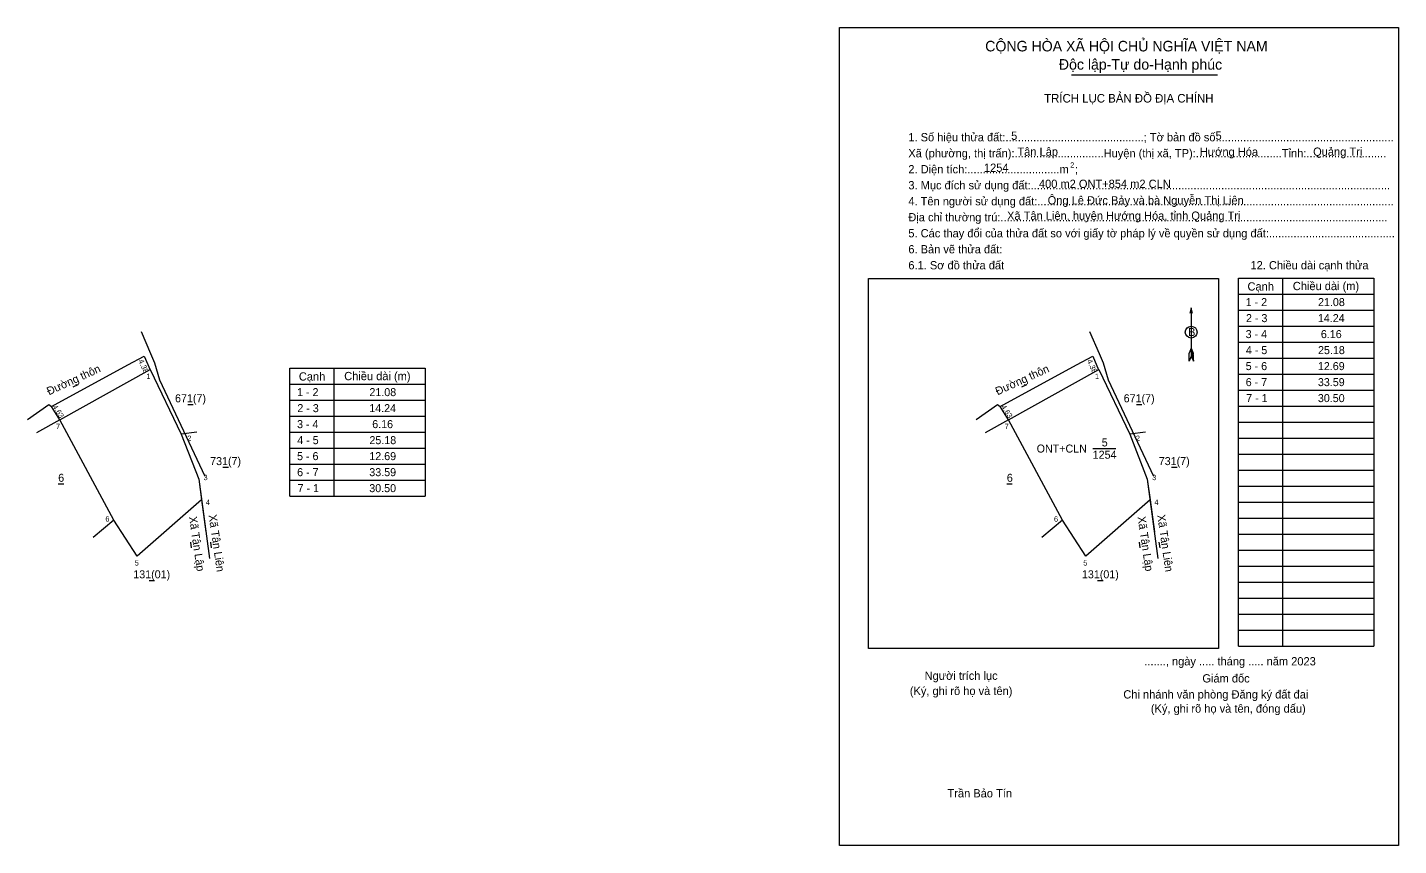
# Model space of a CAD drawing. Extents: x 547931 to 548950, y 1837946 to 1838187.
# Drawn here: x 547930.7 to 548334.7, y 1837946.2 to 1838187.2 of the extents above; entities that cross this region are included whole.
import ezdxf

# ---------------------------------------------------------------- set-up
doc = ezdxf.new("R2010")
doc.units = 0
for name, color, linetype in [('Level 1', 7, 'Continuous'), ('Level 10', 7, 'Continuous'), ('Level 13', 7, 'Continuous'), ('Level 2', 7, 'Continuous'), ('Level 23', 7, 'Continuous'), ('Level 27', 7, 'Continuous'), ('Level 36', 7, 'Continuous'), ('Level 46', 7, 'Continuous'), ('Level 5', 7, 'Continuous'), ('Level 52', 7, 'Continuous'), ('Level 6', 7, 'Continuous'), ('Level 9', 7, 'Continuous')]:
    doc.layers.add(name, color=color, linetype=linetype)

msp = doc.modelspace()

# ---------------------------------------------------------------- linework, layer by layer
at = {"layer": 'Level 1'}
for p, q in [((548169.92, 1838187.23), (548169.92, 1838187.23)), ((548178.45, 1838113.28), (548178.45, 1838113.28)), ((548178.45, 1838113.28), (548281.6, 1838113.28)), ((548178.45, 1838004.28), (548178.45, 1838113.28)), ((548281.6, 1838113.28), (548281.6, 1838004.28)), ((548300.53, 1838113.4), (548300.53, 1838004.95)), ((548287.56, 1838108.69), (548327.4, 1838108.69)), ((548273.59, 1838104.59), (548273.59, 1838090.33)), ((548287.56, 1838103.97), (548327.4, 1838103.97)), ((548287.56, 1838099.26), (548327.4, 1838099.26)), ((548273.59, 1838092.69), (548272.99, 1838091.23)), ((548273.59, 1838092.69), (548274.2, 1838091.23)), ((548273.59, 1838092.48), (548274.2, 1838091.02)), ((548273.59, 1838092.28), (548274.2, 1838090.82)), ((548273.59, 1838092.07), (548274.2, 1838090.6)), ((548273.59, 1838091.86), (548274.2, 1838090.39)), ((548273.59, 1838091.66), (548274.2, 1838090.18)), ((548273.59, 1838091.45), (548274.2, 1838089.97)), ((548287.56, 1838094.54), (548327.4, 1838094.54)), ((548272.96, 1838088.88), (548272.99, 1838091.23)), ((548273.59, 1838090.33), (548272.96, 1838088.88)), ((548273.59, 1838091.25), (548274.21, 1838089.76)), ((548273.59, 1838091.04), (548274.21, 1838089.54)), ((548273.59, 1838090.84), (548274.21, 1838089.33)), ((548273.59, 1838090.64), (548274.22, 1838089.13)), ((548273.59, 1838090.33), (548274.22, 1838088.88)), ((548274.22, 1838088.88), (548274.2, 1838091.23)), ((548287.56, 1838089.83), (548327.4, 1838089.83)), ((548287.56, 1838085.11), (548327.4, 1838085.11)), ((548287.56, 1838080.4), (548327.4, 1838080.4)), ((548287.56, 1838075.68), (548327.4, 1838075.68)), ((548287.56, 1838070.97), (548327.4, 1838070.97)), ((548287.56, 1838066.25), (548327.4, 1838066.25)), ((548287.56, 1838061.53), (548327.4, 1838061.53)), ((548287.56, 1838056.82), (548327.4, 1838056.82)), ((548287.56, 1838052.1), (548327.4, 1838052.1)), ((548287.56, 1838047.39), (548327.4, 1838047.39)), ((548287.56, 1838042.67), (548327.4, 1838042.67)), ((548287.56, 1838037.96), (548327.4, 1838037.96)), ((548287.56, 1838033.24), (548327.4, 1838033.24)), ((548287.56, 1838028.53), (548327.4, 1838028.53)), ((548287.56, 1838023.81), (548327.4, 1838023.81)), ((548287.56, 1838019.1), (548327.4, 1838019.1)), ((548287.56, 1838014.38), (548327.4, 1838014.38)), ((548287.56, 1838009.67), (548327.4, 1838009.67)), ((548281.6, 1838004.28), (548178.45, 1838004.28)), ((548280.46, 1838004.28), (548280.46, 1838004.28)), ((548287.56, 1838004.95), (548327.4, 1838004.95)), ((548334.7, 1837946.18), (548334.7, 1837946.18))]:
    msp.add_line(p, q, dxfattribs=at)
for points in [[(548287.56, 1838004.95), (548287.56, 1838113.4), (548327.4, 1838113.4), (548327.4, 1838004.95)], [(548274, 1838103.08), (548273.59, 1838104.59), (548273.18, 1838103.08)]]:
    msp.add_lwpolyline(points, dxfattribs=at)
msp.add_circle((548273.59, 1838097.46), 1.74, dxfattribs=at)
at = {"layer": 'Level 10'}
for p, q in [((548219.72, 1838071.61), (548217.27, 1838075.54)), ((548255.48, 1838067.47), (548260.12, 1838068.09)), ((548261.48, 1838048.05), (548262.74, 1838038.59))]:
    msp.add_line(p, q, dxfattribs=at)
msp.add_lwpolyline([(548235.63, 1838042.03), (548219.72, 1838071.61), (548246.38, 1838086.43), (548255.5, 1838067.43), (548260.66, 1838054.15), (548261.48, 1838048.05), (548242.57, 1838031.41)], close=True, dxfattribs=at)
at = {"layer": 'Level 13'}
msp.add_line((548238.29, 1838173.3), (548281.31, 1838173.3), dxfattribs=at)
at = {"layer": 'Level 2'}
msp.add_lwpolyline([(548169.92, 1838187.24), (548334.7, 1838187.24), (548334.7, 1837946.18), (548169.92, 1837946.18)], close=True, dxfattribs=at)
at = {"layer": 'Level 23'}
msp.add_lwpolyline([(548210.19, 1838071.69), (548216.51, 1838076.16), (548217.27, 1838075.54), (548239.76, 1838087.79), (548244.59, 1838090.42), (548246.31, 1838086.39)], dxfattribs=at)
at = {"layer": 'Level 27'}
for p, q in [((548219.72, 1838071.61), (548212.85, 1838067.8)), ((548235.63, 1838042.03), (548229.6, 1838036.99))]:
    msp.add_line(p, q, dxfattribs=at)
at = {"layer": 'Level 46'}
for points in [[(548243.66, 1838097.62), (548246.43, 1838091.21), (548247.61, 1838088.46), (548249.09, 1838083.4), (548262.47, 1838055)], [(548260.66, 1838054.15), (548263.79, 1838030.72)]]:
    msp.add_lwpolyline(points, dxfattribs=at)
at = {"layer": 'Level 5'}
for p, q in [((548020.99, 1838086.87), (548020.99, 1838049.15)), ((547944.16, 1838081.38), (547945.63, 1838082.05)), ((548008.02, 1838082.16), (548047.87, 1838082.16)), ((547940.18, 1838071.61), (547937.74, 1838075.54)), ((547977.92, 1838076.16), (547979.53, 1838076.16)), ((548008.02, 1838077.44), (548047.87, 1838077.44)), ((547940.18, 1838071.61), (547933.31, 1838067.8)), ((548008.02, 1838072.73), (548047.87, 1838072.73)), ((547975.95, 1838067.47), (547980.59, 1838068.09)), ((548008.02, 1838068.01), (548047.87, 1838068.01)), ((548008.02, 1838063.3), (548047.87, 1838063.3)), ((547988.26, 1838057.65), (547989.88, 1838057.65)), ((548008.02, 1838058.58), (548047.87, 1838058.58)), ((547939.72, 1838052.73), (547941.34, 1838052.73)), ((548008.02, 1838053.87), (548047.87, 1838053.87)), ((547981.94, 1838048.05), (547983.2, 1838038.59)), ((548008.02, 1838049.15), (548047.87, 1838049.15)), ((547956.1, 1838042.03), (547950.07, 1838036.99)), ((547978.7, 1838035.54), (547978.93, 1838033.94)), ((547984.56, 1838035.54), (547984.79, 1838033.94)), ((547966.49, 1838024.29), (547968.11, 1838024.29))]:
    msp.add_line(p, q, dxfattribs=at)
for points in [[(547964.13, 1838097.62), (547966.9, 1838091.21), (547968.08, 1838088.46), (547969.56, 1838083.4), (547982.94, 1838055)], [(547930.65, 1838071.69), (547936.98, 1838076.16), (547937.74, 1838075.54), (547960.23, 1838087.79), (547965.06, 1838090.42), (547966.78, 1838086.39)], [(548008.02, 1838049.15), (548008.02, 1838086.87), (548047.87, 1838086.87), (548047.87, 1838049.15)], [(547981.13, 1838054.15), (547984.26, 1838030.72)]]:
    msp.add_lwpolyline(points, dxfattribs=at)
msp.add_lwpolyline([(547956.1, 1838042.03), (547940.18, 1838071.61), (547966.84, 1838086.43), (547975.97, 1838067.43), (547981.13, 1838054.15), (547981.94, 1838048.05), (547963.04, 1838031.41)], close=True, dxfattribs=at)
at = {"layer": 'Level 9'}
for p, q in [((548223.69, 1838081.38), (548225.16, 1838082.05)), ((548257.45, 1838076.16), (548259.07, 1838076.16)), ((548244.56, 1838063.15), (548251.41, 1838063.15)), ((548267.79, 1838057.65), (548269.41, 1838057.65)), ((548219.25, 1838052.73), (548220.87, 1838052.73)), ((548258.24, 1838035.54), (548258.47, 1838033.94)), ((548264.09, 1838035.54), (548264.33, 1838033.94)), ((548246.02, 1838024.29), (548247.64, 1838024.29))]:
    msp.add_line(p, q, dxfattribs=at)

# ---------------------------------------------------------------- texts
at = {"layer": 'Level 1'}
for s, height, p in [('TRÍCH LỤC BẢN ĐỒ ĐỊA CHÍNH', 2.515, (548230.26, 1838165.11)), ('1. Số hiệu thửa đất:.............................................; Tờ bản đồ số:.........................................................', 2.43627, (548190.24, 1838153.68)), ('Xã (phường, thị trấn):.............................Huyện (thị xã, TP):............................Tỉnh:..........................', 2.43627, (548190.24, 1838148.96)), ('2. Diện tích:..............................m  ;', 2.4363, (548190.24, 1838144.24)), ('2', 1.57, (548237.94, 1838145.9)), ('3. Mục đích sử dụng đất:.....................................................................................................................', 2.43627, (548190.24, 1838139.53)), ('4. Tên người sử dụng đất:....................................................................................................................', 2.43627, (548190.24, 1838134.81)), ('Địa chỉ thường trú:..............................................................................................................................', 2.43627, (548190.24, 1838130.1)), ('5. Các thay đổi của thửa đất so với giấy tờ pháp lý về quyền sử dụng đất:.........................................', 2.43627, (548190.24, 1838125.38)), ('6. Bản vẽ thửa đất:', 2.4363, (548190.24, 1838120.67)), ('6.1. Sơ đồ thửa đất', 2.4363, (548190.24, 1838115.95)), ('12. Chiều dài cạnh thửa', 2.4363, (548291.06, 1838115.95)), ('Cạnh', 2.436, (548290.18, 1838109.71)), ('Chiều dài (m)', 2.4363, (548303.53, 1838109.83)), ('B', 2.36, (548272.72, 1838096.31)), ('......., ngày ..... tháng ..... năm 2023', 2.4363, (548259.78, 1837999.26)), ('Người trích lục', 2.4363, (548195.04, 1837995.01)), ('Giám đốc', 2.436, (548276.89, 1837994.23)), ('(Ký, ghi rõ họ và tên)', 2.4363, (548190.67, 1837990.53)), ('Chi nhánh văn phòng Đăng ký đất đai', 2.4363, (548253.59, 1837989.51)), ('(Ký, ghi rõ họ và tên, đóng dấu)', 2.4363, (548261.7, 1837985.34)), ('Trần Bảo Tín', 2.4363, (548201.78, 1837960.37))]:
    msp.add_text(s, height=height, dxfattribs=at).set_placement(p)
at = {"layer": 'Level 13'}
for s, height, p in [('CỘNG HÒA XÃ HỘI CHỦ NGHĨA VIỆT NAM', 3.1121, (548212.89, 1838180.17)), ('Độc lập-Tự do-Hạnh phúc', 3.1121, (548234.59, 1838174.79)), ('ONT+CLN', 2.358, (548228.05, 1838061.97)), ('5', 2.36, (548247.23, 1838063.78)), ('1254', 2.358, (548244.56, 1838060.16))]:
    msp.add_text(s, height=height, dxfattribs=at).set_placement(p)
at = {"layer": 'Level 36'}
for s, height, rotation, p in [('Đường thôn', 2.358, 24.4218, (548216.53, 1838078.82)), ('Xã Tân Lập', 2.358, 278.285, (548257.78, 1838043)), ('Xã Tân Liên', 2.3577, 278.285, (548263.56, 1838043.53))]:
    msp.add_text(s, height=height, rotation=rotation, dxfattribs=at).set_placement(p)
for s, height, p in [('671(7)', 2.358, (548253.69, 1838076.79)), ('731(7)', 2.358, (548264.03, 1838058.28)), ('6', 2.36, (548219.26, 1838053.36)), ('131(01)', 2.358, (548241.39, 1838024.92))]:
    msp.add_text(s, height=height, dxfattribs=at).set_placement(p)
at = {"layer": 'Level 5'}
for s, height, rotation, p in [('Đường thôn', 2.358, 24.4218, (547937, 1838078.82)), ('4.38', 1.572, 294.815, (547963.27, 1838089.03)), ('4.63', 1.572, 302.5668, (547937.93, 1838075.49)), ('Xã Tân Lập', 2.358, 278.285, (547978.25, 1838043)), ('Xã Tân Liên', 2.3577, 278.285, (547984.03, 1838043.53))]:
    msp.add_text(s, height=height, rotation=rotation, dxfattribs=at).set_placement(p)
for s, height, p in [('1', 1.57, (547965.7, 1838083.67)), ('Cạnh', 2.436, (548010.64, 1838083.18)), ('Chiều dài (m)', 2.4363, (548024, 1838083.3)), ('671(7)', 2.358, (547974.15, 1838076.79)), ('1 - 2', 2.358, (548010.12, 1838078.6)), ('21.08', 2.358, (548031.43, 1838078.6)), ('2 - 3', 2.358, (548010.19, 1838073.88)), ('14.24', 2.358, (548031.39, 1838073.88)), ('3 - 4', 2.358, (548010.11, 1838069.17)), ('6.16', 2.358, (548032.26, 1838069.17)), ('7', 1.57, (547939.1, 1838068.94)), ('2', 1.57, (547977.76, 1838065.4)), ('4 - 5', 2.358, (548010.16, 1838064.45)), ('25.18', 2.358, (548031.43, 1838064.45)), ('731(7)', 2.358, (547984.49, 1838058.28)), ('5 - 6', 2.358, (548010.11, 1838059.74)), ('12.69', 2.358, (548031.4, 1838059.74)), ('6', 2.36, (547939.72, 1838053.36)), ('3', 1.57, (547982.55, 1838053.85)), ('6 - 7', 2.358, (548010.13, 1838055.02)), ('33.59', 2.358, (548031.4, 1838055.02)), ('7 - 1', 2.358, (548010.26, 1838050.31)), ('30.50', 2.358, (548031.39, 1838050.31)), ('4', 1.57, (547983.24, 1838046.57)), ('6', 1.57, (547953.63, 1838041.62)), ('131(01)', 2.358, (547961.85, 1838024.92)), ('5', 1.57, (547962.27, 1838028.68))]:
    msp.add_text(s, height=height, dxfattribs=at).set_placement(p)
at = {"layer": 'Level 52'}
for s, p in [('1 - 2', (548289.65, 1838105.13)), ('21.08', (548310.96, 1838105.13)), ('2 - 3', (548289.73, 1838100.41)), ('14.24', (548310.92, 1838100.41)), ('3 - 4', (548289.64, 1838095.7)), ('6.16', (548311.8, 1838095.7)), ('4 - 5', (548289.7, 1838090.98)), ('25.18', (548310.96, 1838090.98)), ('5 - 6', (548289.65, 1838086.27)), ('12.69', (548310.93, 1838086.27)), ('6 - 7', (548289.66, 1838081.55)), ('33.59', (548310.93, 1838081.55)), ('7 - 1', (548289.79, 1838076.84)), ('30.50', (548310.92, 1838076.84))]:
    msp.add_text(s, height=2.358, dxfattribs=at).set_placement(p)
at = {"layer": 'Level 6'}
for s, height, p in [('5', 2.44, (548220.53, 1838154.11)), ('5', 2.44, (548280.76, 1838154.14)), ('Tân Lập', 2.436, (548222.39, 1838149.42)), ('Hướng Hóa', 2.436, (548276.12, 1838149.39)), ('Quảng Trị', 2.436, (548309.52, 1838149.41)), ('1254', 2.436, (548212.52, 1838144.68)), ('400 m2 ONT+854 m2 CLN', 2.4363, (548228.72, 1838139.94)), ('Ông Lê Đức Bảy và bà Nguyễn Thị Liên', 2.4363, (548231.3, 1838135.08)), ('Xã Tân Liên, huyện Hướng Hóa, tỉnh Quảng Trị', 2.4363, (548219.33, 1838130.55))]:
    msp.add_text(s, height=height, dxfattribs=at).set_placement(p)
at = {"layer": 'Level 9'}
for s, rotation, p in [('4.38', 294.815, (548242.8, 1838089.03)), ('4.63', 302.5668, (548217.47, 1838075.49))]:
    msp.add_text(s, height=1.572, rotation=rotation, dxfattribs=at).set_placement(p)
for s, p in [('1', (548245.24, 1838083.67)), ('7', (548218.64, 1838068.94)), ('2', (548257.29, 1838065.4)), ('3', (548262.08, 1838053.85)), ('4', (548262.77, 1838046.57)), ('6', (548233.16, 1838041.62)), ('5', (548241.8, 1838028.68))]:
    msp.add_text(s, height=1.57, dxfattribs=at).set_placement(p)

doc.saveas('drawing.dxf')
